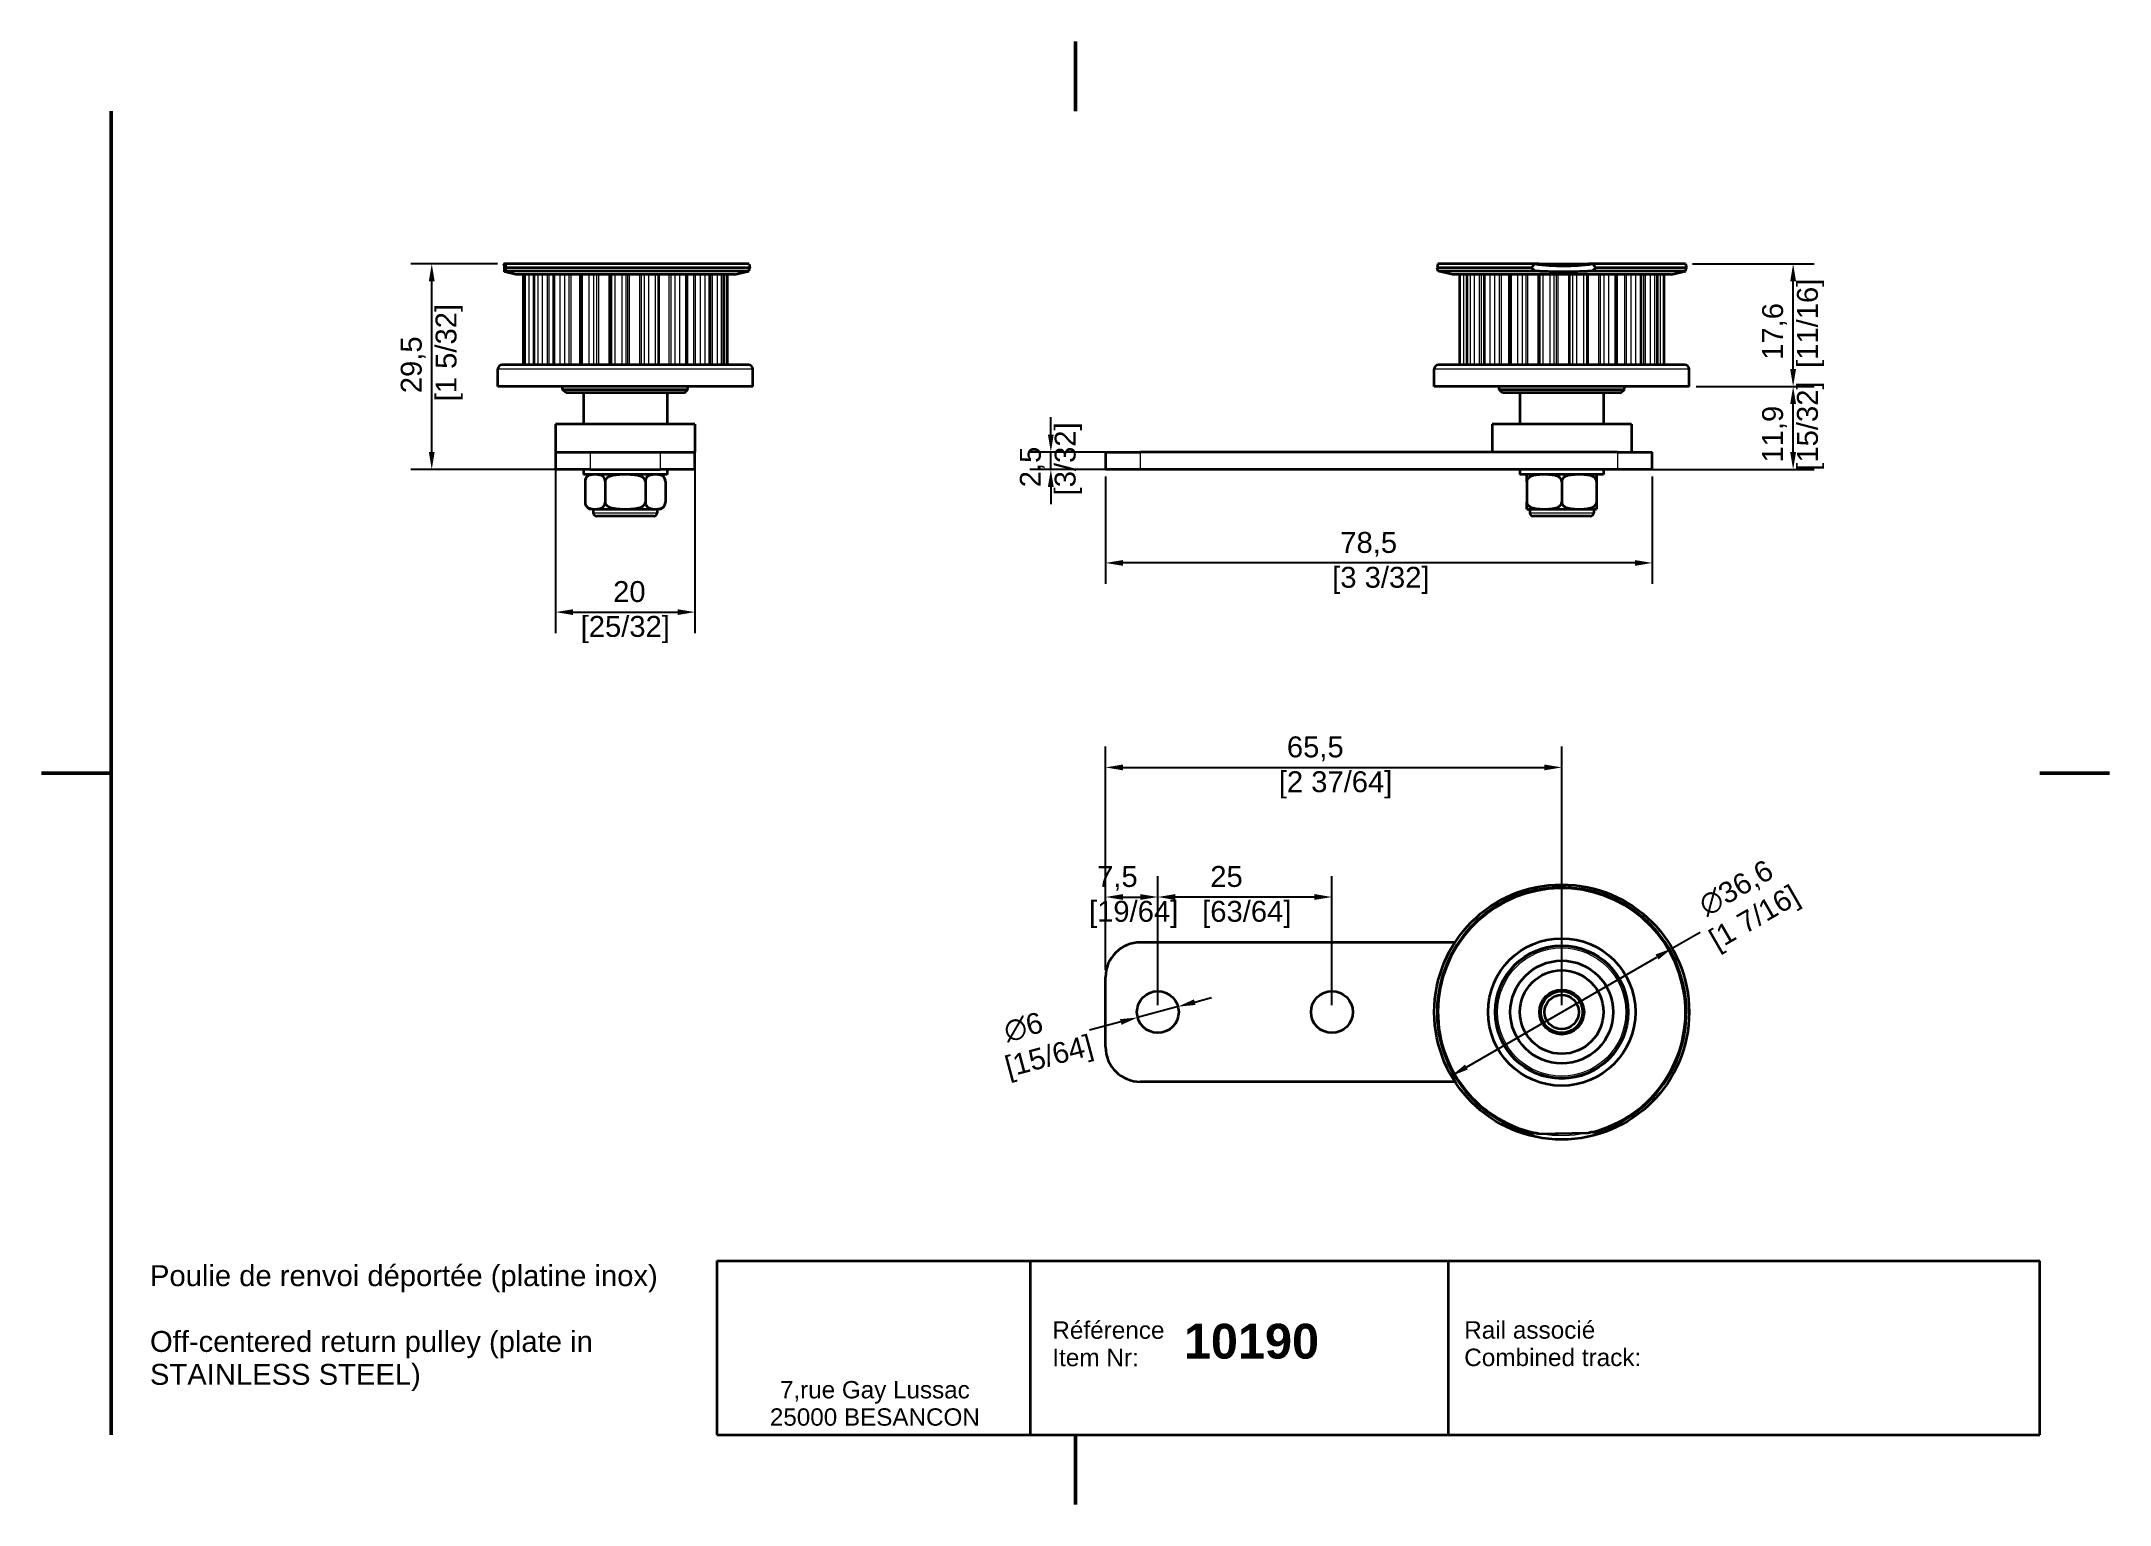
# Model space of a CAD drawing. Header units: millimetres. Extents: x 0 to 297, y 0 to 210.
import ezdxf
from ezdxf.enums import TextEntityAlignment as Align

# ---------------------------------------------------------------- set-up
doc = ezdxf.new("R2010")
doc.units = ezdxf.units.MM
for name, color, linetype, lineweight in [('Arêtes tangentes visibles(ISO)', 7, 'Continuous', 18), ('Arêtes visibles(ISO)', 7, 'Continuous', 35), ('Cadre_0', 7, 'Continuous', 50), ('Cotes(ISO)', 7, 'Continuous', 18), ("Géométrie d'esquisse(ISO)", 7, 'Continuous', 35), ('Symboles(ISO)', 7, 'Continuous', 18)]:
    doc.layers.add(name, color=color, linetype=linetype, lineweight=lineweight)
doc.styles.add('Courant-ISO', font='arial.ttf')
doc.styles.add('MANTION', font='arial.ttf')
doc.styles.add('Style de texte49', font='')
doc.styles.get('Style de texte49').set_extended_font_data('Arial', bold=True)
doc.dimstyles.new('Plan commercial', dxfattribs={"dimtxt": 3, "dimasz": 2.5, "dimexe": 3, "dimexo": 1, "dimgap": 0.762, "dimtad": 1, "dimrnd": 1e-08, "dimtxsty": 'MANTION', "dimcen": 0.09, "dimdle": 10, "dimclrd": 7, "dimclre": 7, "dimclrt": 154, "dimazin": 2, "dimtfac": 0.5, "dimtmove": 0, "dimatfit": 3, "dimfxl": 0, "dimtolj": 1, "dimlwd": 25, "dimlwe": 25, "dimarcsym": 0})

# ---------------------------------------------------------------- blocks, each defined once
blk = doc.blocks.new('Cadres Cadre par défaut')
at = {"layer": 'Cadre_0', "flags": 128}
for points in [[(148.5, 210), (148.5, 200)], [(10, 10), (10, 200)], [(0, 105), (10, 105)], [(297, 105), (287, 105)], [(148.5, 0), (148.5, 10)]]:
    blk.add_lwpolyline(points, dxfattribs=at)
blk = doc.blocks.new('Cartouches ISO')
at = {"layer": "Géométrie d'esquisse(ISO)"}
for p, q in [((50.77, 207.61), (50.77, 182.61)), ((50.77, 207.61), (240.77, 207.61)), ((95.77, 207.61), (95.77, 182.61)), ((155.77, 207.61), (155.77, 182.61)), ((240.77, 182.61), (240.77, 207.61)), ((50.77, 182.61), (240.77, 182.61))]:
    blk.add_line(p, q, dxfattribs=at)
at = {"layer": 'Symboles(ISO)', "color": 7, "line_spacing_factor": 0.944221, "style": 'Courant-ISO'}
for s, insert, char_height, width, attachment_point in [('\\fArial|b0|i0;\\H2.5000;Référence\\PItem Nr:', (98.94, 195.67), 2.5, 33.2033, 4), ('\\fArial|b0|i0;\\H2.5000;Rail associé\\PCombined track:', (158.09, 195.69), 2.5, 33.2568, 4), ('\\fArial|b0|i0;7,rue Gay Lussac\\P25000 BESANCON', (73.46, 187.12), 2.4892, 44.8115, 5)]:
    blk.add_mtext(s, dxfattribs=dict(at, insert=insert, char_height=char_height, width=width, attachment_point=attachment_point))
at = {"layer": 'Symboles(ISO)', "color": 7, "style": 'Style de texte49'}
blk.add_attdef('Référence_?_001', (117.83, 193.56), '', height=5, dxfattribs=at)
blk.add_attdef('Rail_associé_?', text='', height=5, dxfattribs=at).set_placement((188.95, 196.09), align=Align.MIDDLE_LEFT)
blk = doc.blocks.new('*D4')
at = {"layer": 'Cotes(ISO)', "color": 7, "linetype": 'Continuous', "lineweight": 25}
for p, q in [((65.49, 178.06), (53.06, 178.06)), ((56.06, 151.06), (56.06, 175.56)), ((87.85, 148.56), (53.06, 148.56))]:
    blk.add_line(p, q, dxfattribs=at)
at = {"layer": 'Cotes(ISO)', "color": 7, "linetype": 'Continuous'}
for points in [[(55.64, 175.56), (56.48, 175.56), (56.06, 178.06)], [(55.64, 151.06), (56.48, 151.06), (56.06, 148.56)]]:
    blk.add_solid(points, dxfattribs=at)
at = {"layer": 'Defpoints', "color": 0, "linetype": 'Continuous'}
for p in [(56.06, 178.06), (66.49, 178.06), (88.85, 148.56)]:
    blk.add_point(p, dxfattribs=at)
at = {"layer": 'Cotes(ISO)', "color": 154, "linetype": 'Continuous', "lineweight": 25, "insert": (51.61, 158.34), "char_height": 3, "attachment_point": 1, "rotation": 90, "style": 'MANTION'}
blk.add_mtext('\\A1; 29,5\\P[1 5/32]', dxfattribs=at)
blk = doc.blocks.new('*D5')
at = {"layer": 'Cotes(ISO)', "color": 7, "linetype": 'Continuous', "lineweight": 25}
for p, q in [((152.82, 76.69), (152.82, 108.8)), ((218.32, 71.69), (218.32, 108.8)), ((155.32, 105.8), (215.82, 105.8))]:
    blk.add_line(p, q, dxfattribs=at)
at = {"layer": 'Cotes(ISO)', "color": 7, "linetype": 'Continuous'}
for points in [[(155.32, 106.22), (155.32, 105.38), (152.82, 105.8)], [(215.82, 106.22), (215.82, 105.38), (218.32, 105.8)]]:
    blk.add_solid(points, dxfattribs=at)
at = {"layer": 'Defpoints', "color": 0, "linetype": 'Continuous'}
for p in [(218.32, 105.8), (152.82, 75.69), (218.32, 70.69)]:
    blk.add_point(p, dxfattribs=at)
at = {"layer": 'Cotes(ISO)', "color": 154, "linetype": 'Continuous', "lineweight": 25, "insert": (177.69, 110.25), "char_height": 3, "attachment_point": 1, "style": 'MANTION'}
blk.add_mtext('\\A1; 65,5\\P[2 37/64]', dxfattribs=at)
blk = doc.blocks.new('*D6')
at = {"layer": 'Cotes(ISO)', "color": 7, "linetype": 'Continuous', "lineweight": 25}
for p, q in [((234.17, 79.84), (238.21, 82.18)), ((204.64, 62.79), (232, 78.59))]:
    blk.add_line(p, q, dxfattribs=at)
at = {"layer": 'Cotes(ISO)', "color": 7, "linetype": 'Continuous'}
for points in [[(231.79, 78.95), (232.21, 78.23), (234.17, 79.84)], [(204.43, 63.15), (204.84, 62.43), (202.47, 61.54)]]:
    blk.add_solid(points, dxfattribs=at)
at = {"layer": 'Defpoints', "color": 0, "linetype": 'Continuous'}
for p in [(234.17, 79.84), (202.47, 61.54)]:
    blk.add_point(p, dxfattribs=at)
at = {"layer": 'Cotes(ISO)', "color": 154, "linetype": 'Continuous', "lineweight": 25, "insert": (236.62, 86.45), "char_height": 3, "attachment_point": 1, "rotation": 30, "style": 'MANTION'}
blk.add_mtext('\\A1; ∅36,6\\P[1 7/16]', dxfattribs=at)
blk = doc.blocks.new('*D7')
at = {"layer": 'Cotes(ISO)', "color": 7, "linetype": 'Continuous', "lineweight": 25}
for p, q in [((152.82, 76.69), (152.82, 90.2)), ((160.32, 71.69), (160.32, 90.2)), ((155.32, 87.2), (157.82, 87.2))]:
    blk.add_line(p, q, dxfattribs=at)
at = {"layer": 'Cotes(ISO)', "color": 7, "linetype": 'Continuous'}
for points in [[(155.32, 87.62), (155.32, 86.79), (152.82, 87.2)], [(157.82, 87.62), (157.82, 86.79), (160.32, 87.2)]]:
    blk.add_solid(points, dxfattribs=at)
at = {"layer": 'Defpoints', "color": 0, "linetype": 'Continuous'}
for p in [(160.32, 87.2), (152.82, 75.69), (160.32, 70.69)]:
    blk.add_point(p, dxfattribs=at)
at = {"layer": 'Cotes(ISO)', "color": 154, "linetype": 'Continuous', "lineweight": 25, "insert": (150.44, 91.65), "char_height": 3, "attachment_point": 1, "style": 'MANTION'}
blk.add_mtext('\\A1; 7,5\\P[19/64]', dxfattribs=at)
blk = doc.blocks.new('*D8')
at = {"layer": 'Cotes(ISO)', "color": 7, "linetype": 'Continuous', "lineweight": 25}
for p, q in [((160.32, 71.69), (160.32, 90.2)), ((185.32, 71.69), (185.32, 90.2)), ((182.82, 87.2), (162.82, 87.2))]:
    blk.add_line(p, q, dxfattribs=at)
at = {"layer": 'Cotes(ISO)', "color": 7, "linetype": 'Continuous'}
for points in [[(162.82, 87.62), (162.82, 86.79), (160.32, 87.2)], [(182.82, 87.62), (182.82, 86.79), (185.32, 87.2)]]:
    blk.add_solid(points, dxfattribs=at)
at = {"layer": 'Defpoints', "color": 0, "linetype": 'Continuous'}
for p in [(160.32, 87.2), (160.32, 70.69), (185.32, 70.69)]:
    blk.add_point(p, dxfattribs=at)
at = {"layer": 'Cotes(ISO)', "color": 154, "linetype": 'Continuous', "lineweight": 25, "insert": (166.69, 91.65), "char_height": 3, "attachment_point": 1, "style": 'MANTION'}
blk.add_mtext('\\A1; 25\\P[63/64]', dxfattribs=at)
blk = doc.blocks.new('*D9')
at = {"layer": 'Cotes(ISO)', "color": 7, "linetype": 'Continuous', "lineweight": 25}
for p, q in [((163.22, 71.47), (157.42, 69.91)), ((165.63, 72.11), (168.05, 72.76)), ((155.01, 69.27), (150.53, 68.07))]:
    blk.add_line(p, q, dxfattribs=at)
at = {"layer": 'Cotes(ISO)', "color": 7, "linetype": 'Continuous'}
for points in [[(165.52, 72.52), (165.74, 71.71), (163.22, 71.47)], [(154.9, 69.67), (155.11, 68.86), (157.42, 69.91)]]:
    blk.add_solid(points, dxfattribs=at)
at = {"layer": 'Defpoints', "color": 0, "linetype": 'Continuous'}
for p in [(163.22, 71.47), (157.42, 69.91)]:
    blk.add_point(p, dxfattribs=at)
at = {"layer": 'Cotes(ISO)', "color": 154, "linetype": 'Continuous', "lineweight": 25, "insert": (136.79, 69.04), "char_height": 3, "attachment_point": 1, "rotation": 15, "style": 'MANTION'}
blk.add_mtext('\\A1; ∅6\\P[15/64]', dxfattribs=at)
blk = doc.blocks.new('*D10')
at = {"layer": 'Cotes(ISO)', "color": 7, "linetype": 'Continuous', "lineweight": 25}
for p, q in [((144.96, 153.56), (144.96, 156.06)), ((156.82, 151.06), (141.96, 151.06)), ((156.82, 148.56), (141.96, 148.56)), ((144.96, 148.56), (144.96, 151.06)), ((144.96, 146.06), (144.96, 143.56))]:
    blk.add_line(p, q, dxfattribs=at)
at = {"layer": 'Cotes(ISO)', "color": 7, "linetype": 'Continuous'}
for points in [[(144.54, 153.56), (145.37, 153.56), (144.96, 151.06)], [(144.54, 146.06), (145.37, 146.06), (144.96, 148.56)]]:
    blk.add_solid(points, dxfattribs=at)
at = {"layer": 'Defpoints', "color": 0, "linetype": 'Continuous'}
for p in [(144.96, 151.06), (157.82, 151.06), (157.82, 148.56)]:
    blk.add_point(p, dxfattribs=at)
at = {"layer": 'Cotes(ISO)', "color": 154, "linetype": 'Continuous', "lineweight": 25, "insert": (140.51, 144.84), "char_height": 3, "attachment_point": 1, "rotation": 90, "style": 'MANTION'}
blk.add_mtext('\\A1; 2,5\\P[3/32]', dxfattribs=at)
blk = doc.blocks.new('*D11')
at = {"layer": 'Cotes(ISO)', "color": 7, "linetype": 'Continuous', "lineweight": 25}
for p, q in [((237.62, 160.46), (254.55, 160.46)), ((251.55, 151.06), (251.55, 157.96)), ((227.32, 148.56), (254.55, 148.56))]:
    blk.add_line(p, q, dxfattribs=at)
at = {"layer": 'Cotes(ISO)', "color": 7, "linetype": 'Continuous'}
for points in [[(251.13, 157.96), (251.97, 157.96), (251.55, 160.46)], [(251.13, 151.06), (251.97, 151.06), (251.55, 148.56)]]:
    blk.add_solid(points, dxfattribs=at)
at = {"layer": 'Defpoints', "color": 0, "linetype": 'Continuous'}
for p in [(236.62, 160.46), (251.55, 160.46), (226.32, 148.56)]:
    blk.add_point(p, dxfattribs=at)
at = {"layer": 'Cotes(ISO)', "color": 154, "linetype": 'Continuous', "lineweight": 25, "insert": (247.1, 148.38), "char_height": 3, "attachment_point": 1, "rotation": 90, "style": 'MANTION'}
blk.add_mtext('\\A1; 11,9\\P[15/32]', dxfattribs=at)
blk = doc.blocks.new('*D12')
at = {"layer": 'Cotes(ISO)', "color": 7, "linetype": 'Continuous', "lineweight": 25}
for p, q in [((237.1, 178.06), (254.55, 178.06)), ((251.55, 162.96), (251.55, 175.56)), ((237.62, 160.46), (254.55, 160.46))]:
    blk.add_line(p, q, dxfattribs=at)
at = {"layer": 'Cotes(ISO)', "color": 7, "linetype": 'Continuous'}
for points in [[(251.13, 175.56), (251.97, 175.56), (251.55, 178.06)], [(251.13, 162.96), (251.97, 162.96), (251.55, 160.46)]]:
    blk.add_solid(points, dxfattribs=at)
at = {"layer": 'Defpoints', "color": 0, "linetype": 'Continuous'}
for p in [(236.1, 178.06), (251.55, 178.06), (236.62, 160.46)]:
    blk.add_point(p, dxfattribs=at)
at = {"layer": 'Cotes(ISO)', "color": 154, "linetype": 'Continuous', "lineweight": 25, "insert": (247.1, 163.13), "char_height": 3, "attachment_point": 1, "rotation": 90, "style": 'MANTION'}
blk.add_mtext('\\A1; 17,6\\P[11/16]', dxfattribs=at)
blk = doc.blocks.new('*D13')
at = {"layer": 'Cotes(ISO)', "color": 7, "linetype": 'Continuous', "lineweight": 25}
for p, q in [((73.85, 150.06), (73.85, 125.09)), ((93.85, 150.06), (93.85, 125.09)), ((76.35, 128.09), (91.35, 128.09))]:
    blk.add_line(p, q, dxfattribs=at)
at = {"layer": 'Cotes(ISO)', "color": 7, "linetype": 'Continuous'}
for points in [[(76.35, 128.5), (76.35, 127.67), (73.85, 128.09)], [(91.35, 128.5), (91.35, 127.67), (93.85, 128.09)]]:
    blk.add_solid(points, dxfattribs=at)
at = {"layer": 'Defpoints', "color": 0, "linetype": 'Continuous'}
for p in [(73.85, 151.06), (93.85, 151.06), (93.85, 128.09)]:
    blk.add_point(p, dxfattribs=at)
at = {"layer": 'Cotes(ISO)', "color": 154, "linetype": 'Continuous', "lineweight": 25, "insert": (83.85, 132.54), "char_height": 3, "attachment_point": 2, "style": 'MANTION'}
blk.add_mtext('\\A1; 20\\P[25/32]', dxfattribs=at)
blk = doc.blocks.new('*D14')
at = {"layer": 'Cotes(ISO)', "color": 7, "linetype": 'Continuous', "lineweight": 25}
for p, q in [((152.82, 147.56), (152.82, 132.15)), ((231.32, 147.56), (231.32, 132.15)), ((228.82, 135.15), (155.32, 135.15))]:
    blk.add_line(p, q, dxfattribs=at)
at = {"layer": 'Cotes(ISO)', "color": 7, "linetype": 'Continuous'}
for points in [[(155.32, 135.56), (155.32, 134.73), (152.82, 135.15)], [(228.82, 135.56), (228.82, 134.73), (231.32, 135.15)]]:
    blk.add_solid(points, dxfattribs=at)
at = {"layer": 'Defpoints', "color": 0, "linetype": 'Continuous'}
for p in [(152.82, 148.56), (231.32, 148.56), (152.82, 135.15)]:
    blk.add_point(p, dxfattribs=at)
at = {"layer": 'Cotes(ISO)', "color": 154, "linetype": 'Continuous', "lineweight": 25, "insert": (185.36, 139.59), "char_height": 3, "attachment_point": 1, "style": 'MANTION'}
blk.add_mtext('\\A1; 78,5\\P[3 3/32]', dxfattribs=at)

msp = doc.modelspace()

# ---------------------------------------------------------------- linework, layer by layer
at = {"layer": 'Arêtes tangentes visibles(ISO)'}
for p, q in [((69.313, 163.556), (69.313, 176.556)), ((69.484, 176.556), (69.484, 163.556)), ((70.039, 163.556), (70.039, 176.556)), ((70.716, 176.556), (70.716, 163.556)), ((70.81, 163.556), (70.81, 176.556)), ((71.275, 176.556), (71.275, 163.556)), ((71.959, 163.556), (71.959, 176.556)), ((72.619, 176.556), (72.619, 163.556)), ((72.925, 163.556), (72.925, 176.556)), ((73.721, 163.556), (73.721, 176.556)), ((74.428, 176.556), (74.428, 163.556)), ((75.167, 163.556), (75.167, 176.556)), ((75.739, 176.556), (75.739, 163.556)), ((76.061, 163.556), (76.061, 176.556)), ((77.317, 176.556), (77.317, 163.556)), ((77.729, 163.556), (77.729, 176.556)), ((78.603, 176.556), (78.603, 163.556)), ((79.316, 163.556), (79.316, 176.556)), ((79.738, 176.556), (79.738, 163.556)), ((80.042, 163.556), (80.042, 176.556)), ((81.487, 176.556), (81.487, 163.556)), ((81.712, 163.556), (81.712, 176.556)), ((81.85, 176.556), (81.85, 163.556)), ((82.4, 163.556), (82.4, 176.556)), ((83.346, 176.556), (83.346, 163.556)), ((83.957, 163.556), (83.957, 176.556)), ((84.182, 176.556), (84.182, 163.556)), ((84.436, 163.556), (84.436, 176.556)), ((85.913, 176.556), (85.913, 163.556)), ((86.2, 163.556), (86.2, 176.556)), ((86.547, 176.556), (86.547, 163.556)), ((87.229, 163.556), (87.229, 176.556)), ((88.143, 176.556), (88.143, 163.556)), ((88.586, 163.556), (88.586, 176.556)), ((88.59, 176.556), (88.59, 163.556)), ((88.765, 163.556), (88.765, 176.556)), ((90.115, 176.556), (90.115, 163.556)), ((90.434, 163.556), (90.434, 176.556)), ((90.952, 176.556), (90.952, 163.556)), ((91.691, 163.556), (91.691, 176.556)), ((92.476, 176.556), (92.476, 163.556)), ((93.638, 176.556), (93.638, 163.556)), ((93.955, 163.556), (93.955, 176.556)), ((94.588, 176.556), (94.588, 163.556)), ((95.303, 163.556), (95.303, 176.556)), ((95.873, 176.556), (95.873, 163.556)), ((96.101, 176.556), (96.101, 163.556)), ((96.38, 163.556), (96.38, 176.556)), ((97.06, 176.556), (97.06, 163.556)), ((97.675, 163.556), (97.675, 176.556)), ((97.968, 176.556), (97.968, 163.556)), ((98.1, 176.556), (98.1, 163.556)), ((98.548, 163.556), (98.548, 176.556)), ((203.652, 163.556), (203.652, 176.556)), ((203.746, 176.556), (203.746, 163.556)), ((204.258, 163.556), (204.258, 176.556)), ((204.764, 163.556), (204.764, 176.556)), ((205.159, 176.556), (205.159, 163.556)), ((205.817, 163.556), (205.817, 176.556)), ((206.489, 176.556), (206.489, 163.556)), ((206.785, 163.556), (206.785, 176.556)), ((207.346, 163.556), (207.346, 176.556)), ((207.999, 176.556), (207.999, 163.556)), ((208.731, 163.556), (208.731, 176.556)), ((209.331, 176.556), (209.331, 163.556)), ((209.653, 163.556), (209.653, 176.556)), ((211.116, 163.556), (211.116, 176.556)), ((211.957, 176.556), (211.957, 163.556)), ((212.684, 163.556), (212.684, 176.556)), ((213.148, 176.556), (213.148, 163.556)), ((213.46, 163.556), (213.46, 176.556)), ((214.872, 176.556), (214.872, 163.556)), ((215.077, 163.556), (215.077, 176.556)), ((215.159, 176.556), (215.159, 163.556)), ((215.667, 163.556), (215.667, 176.556)), ((216.604, 176.556), (216.604, 163.556)), ((217.248, 163.556), (217.248, 176.556)), ((217.525, 176.556), (217.525, 163.556)), ((217.794, 163.556), (217.794, 176.556)), ((219.278, 176.556), (219.278, 163.556)), ((219.553, 163.556), (219.553, 176.556)), ((219.85, 176.556), (219.85, 163.556)), ((220.506, 163.556), (220.506, 176.556)), ((221.437, 176.556), (221.437, 163.556)), ((221.927, 163.556), (221.927, 176.556)), ((221.988, 176.556), (221.988, 163.556)), ((222.185, 163.556), (222.185, 176.556)), ((223.581, 176.556), (223.581, 163.556)), ((223.896, 163.556), (223.896, 176.556)), ((224.376, 176.556), (224.376, 163.556)), ((225.107, 163.556), (225.107, 176.556)), ((225.933, 176.556), (225.933, 163.556)), ((227.314, 176.556), (227.314, 163.556)), ((227.634, 163.556), (227.634, 176.556)), ((228.244, 176.556), (228.244, 163.556)), ((228.973, 163.556), (228.973, 176.556)), ((229.604, 176.556), (229.604, 163.556)), ((230.071, 176.556), (230.071, 163.556)), ((230.363, 163.556), (230.363, 176.556)), ((231.038, 176.556), (231.038, 163.556)), ((231.685, 163.556), (231.685, 176.556)), ((232.051, 176.556), (232.051, 163.556)), ((232.453, 176.556), (232.453, 163.556)), ((232.948, 163.556), (232.948, 176.556)), ((233.011, 176.556), (233.011, 163.556)), ((102.15, 162.956), (65.55, 162.956)), ((236.62, 162.956), (200.02, 162.956)), ((78.85, 148.556), (78.85, 151.056)), ((88.85, 151.056), (88.85, 148.556)), ((157.82, 148.556), (157.82, 151.056)), ((226.32, 151.056), (226.32, 148.556)), ((79.259, 142.356), (88.441, 142.356)), ((213.729, 142.356), (222.91, 142.356))]:
    msp.add_line(p, q, dxfattribs=at)
msp.add_circle((218.32, 70.691), 9.2, dxfattribs=at)
msp.add_arc((218.32, 70.691), 17.7, 260.59322, 281.25704, dxfattribs=at)
at = {"layer": 'Arêtes visibles(ISO)'}
for p, q in [((66.381, 178.056), (66.497, 178.056)), ((66.434, 177.847), (66.555, 177.777)), ((68.15, 176.556), (66.555, 176.92)), ((101.608, 177.026), (66.625, 177.026)), ((101.627, 178.056), (66.626, 178.056)), ((101.754, 177.5), (66.635, 177.5)), ((99.55, 176.556), (68.15, 176.556)), ((69.246, 163.556), (69.246, 176.556)), ((69.306, 176.556), (69.306, 163.556)), ((70.74, 176.556), (70.74, 163.556)), ((73.527, 176.556), (73.527, 163.556)), ((77.364, 176.556), (77.364, 163.556)), ((92.734, 163.556), (92.734, 176.556)), ((95.987, 163.556), (95.987, 176.556)), ((97.992, 163.556), (97.992, 176.556)), ((98.55, 163.556), (98.55, 176.556)), ((99.55, 176.556), (101.608, 177.026)), ((101.608, 177.026), (101.754, 177.5)), ((101.627, 178.056), (101.754, 177.5)), ((200.543, 178.056), (200.416, 177.5)), ((213.958, 177.5), (200.416, 177.5)), ((200.562, 177.026), (200.416, 177.5)), ((214.475, 178.056), (200.543, 178.056)), ((214.558, 177.026), (200.562, 177.026)), ((202.62, 176.556), (200.562, 177.026)), ((234.02, 176.556), (202.62, 176.556)), ((203.651, 176.556), (203.651, 163.556)), ((204.716, 176.556), (204.716, 163.556)), ((207.187, 176.556), (207.187, 163.556)), ((210.797, 176.556), (210.797, 163.556)), ((215.031, 178.056), (222.171, 178.056)), ((236.078, 177.026), (222.64, 177.026)), ((236.097, 178.056), (222.722, 178.056)), ((236.224, 177.5), (223.239, 177.5)), ((226.234, 163.556), (226.234, 176.556)), ((229.749, 163.556), (229.749, 176.556)), ((232.092, 163.556), (232.092, 176.556)), ((233.011, 163.556), (233.011, 176.556)), ((234.02, 176.556), (236.078, 177.026)), ((236.078, 177.026), (236.224, 177.5)), ((236.097, 178.056), (236.224, 177.5)), ((101.55, 163.556), (66.15, 163.556)), ((236.02, 163.556), (200.62, 163.556)), ((65.55, 160.456), (65.55, 162.956)), ((102.15, 160.456), (65.55, 160.456)), ((74.85, 160.056), (74.85, 160.456)), ((92.85, 160.056), (92.85, 160.456)), ((102.15, 160.456), (102.15, 162.956)), ((200.02, 160.456), (200.02, 162.956)), ((236.62, 160.456), (200.02, 160.456)), ((209.32, 160.056), (209.32, 160.456)), ((227.32, 160.056), (227.32, 160.456)), ((236.62, 160.456), (236.62, 162.956)), ((74.85, 160.056), (92.85, 160.056)), ((75.35, 159.556), (74.85, 160.056)), ((92.35, 159.556), (75.35, 159.556)), ((77.85, 159.556), (77.85, 155.056)), ((89.85, 159.556), (89.85, 155.056)), ((92.35, 159.556), (92.85, 160.056)), ((209.32, 160.056), (227.32, 160.056)), ((209.82, 159.556), (209.32, 160.056)), ((226.82, 159.556), (209.82, 159.556)), ((212.32, 159.556), (212.32, 155.056)), ((224.32, 159.556), (224.32, 155.056)), ((226.82, 159.556), (227.32, 160.056)), ((93.85, 155.056), (73.85, 155.056)), ((73.85, 155.056), (73.85, 151.056)), ((93.85, 155.056), (93.85, 151.056)), ((228.32, 155.056), (208.32, 155.056)), ((208.32, 155.056), (208.32, 151.056)), ((228.32, 155.056), (228.32, 151.056)), ((73.85, 151.056), (78.85, 151.056)), ((73.85, 151.056), (73.85, 148.556)), ((78.85, 148.556), (73.85, 148.556)), ((77.85, 148.556), (77.85, 147.856)), ((78.85, 151.056), (88.85, 151.056)), ((78.85, 148.556), (88.85, 148.556)), ((88.85, 151.056), (93.85, 151.056)), ((93.85, 148.556), (88.85, 148.556)), ((89.85, 148.556), (89.85, 147.856)), ((93.85, 148.556), (93.85, 151.056)), ((152.82, 151.056), (157.82, 151.056)), ((152.82, 151.056), (152.82, 148.556)), ((157.82, 148.556), (152.82, 148.556)), ((226.32, 151.056), (157.82, 151.056)), ((226.32, 148.556), (157.82, 148.556)), ((212.32, 148.556), (212.32, 147.856)), ((224.32, 148.556), (224.32, 147.856)), ((226.32, 151.056), (231.32, 151.056)), ((231.32, 148.556), (226.32, 148.556)), ((231.32, 148.556), (231.32, 151.056)), ((89.85, 147.856), (77.85, 147.856)), ((78.076, 146.856), (78.076, 143.856)), ((80.963, 146.856), (80.963, 143.856)), ((86.736, 146.856), (86.736, 143.856)), ((89.623, 146.856), (89.623, 143.856)), ((224.32, 147.856), (212.32, 147.856)), ((213.32, 146.856), (213.32, 143.856)), ((218.32, 146.856), (218.32, 143.856)), ((223.32, 146.856), (223.32, 143.856)), ((79.076, 142.856), (88.623, 142.856)), ((79.259, 142.856), (79.259, 142.356)), ((88.441, 142.856), (88.441, 142.356)), ((213.546, 142.856), (223.093, 142.856)), ((213.729, 142.856), (213.729, 142.356)), ((222.91, 142.856), (222.91, 142.356)), ((87.941, 141.856), (79.759, 141.856)), ((222.41, 141.856), (214.229, 141.856)), ((202.993, 80.691), (157.82, 80.691)), ((152.82, 65.691), (152.82, 75.691)), ((202.993, 60.691), (157.82, 60.691)), ((215.031, 53.223), (222.171, 53.338))]:
    msp.add_line(p, q, dxfattribs=at)
for centre, radius in [((218.32, 70.691), 18.3), ((218.32, 70.691), 10.579), ((218.32, 70.691), 9.561), ((218.32, 70.691), 9.5), ((218.32, 70.691), 7.381), ((218.32, 70.691), 6), ((160.32, 70.691), 3), ((185.32, 70.691), 3), ((218.32, 70.691), 3.2), ((218.32, 70.691), 3), ((218.32, 70.691), 2.458)]:
    msp.add_circle(centre, radius, dxfattribs=at)
for centre, radius, start, end in [((66.15, 162.956), 0.6, 90, 180), ((101.55, 162.956), 0.6, 0, 90), ((200.62, 162.956), 0.6, 90, 180), ((236.02, 162.956), 0.6, 0, 90), ((79.076, 146.856), 1, 90, 180), ((88.623, 146.856), 1, 0, 90), ((213.546, 146.856), 1, 90, 103.09094), ((223.093, 146.856), 1, 76.90906, 90), ((79.076, 143.856), 1, 180, 270), ((88.623, 143.856), 1, 270, 0), ((213.546, 143.856), 1, 256.90906, 270), ((223.093, 143.856), 1, 270, 283.09094), ((79.759, 142.356), 0.5, 180, 270), ((87.941, 142.356), 0.5, 270, 0), ((214.229, 142.356), 0.5, 180, 270), ((222.41, 142.356), 0.5, 270, 0), ((218.32, 70.691), 17.904, 285.94905, 255.90121), ((218.32, 70.691), 17.777, 284.33954, 257.51072), ((157.82, 75.691), 5, 90, 180), ((157.82, 65.691), 5, 180, 270)]:
    msp.add_arc(centre, radius, start, end, dxfattribs=at)
for centre, major_axis, ratio, start_param, end_param in [((66.439, 208.298), (0, -30.452), 0.0161458, 6.1656637, 6.4007069), ((66.56, 208.298), (0, -30.522), 0.0161458, 6.2738622, 6.4187199), ((218.599, 208.298), (0, -30.522), 0.9998696, 6.1476508, 6.4187199), ((218.601, 208.298), (0, -30.452), 0.9998696, 6.1656637, 6.4007069)]:
    msp.add_ellipse(centre, major_axis=major_axis, ratio=ratio, start_param=start_param, end_param=end_param, dxfattribs=at)
for points, weights in [([(66.485, 177.5), (66.487, 177.662), (66.49, 177.815)], [1, 1.00005801619, 1.00005190981]), ([(66.495, 177.026), (66.49, 177.246), (66.485, 177.5)], [1, 1.00014140733, 1]), ([(66.625, 177.026), (66.56, 176.816), (66.495, 177.026)], [1, 1.02694887809, 1]), ([(66.626, 178.056), (66.557, 178.056), (66.497, 178.056)], [11.1714839603, 11.1783720376, 11.1843423978]), ([(66.635, 177.5), (66.63, 177.246), (66.625, 177.026)], [1, 1.00014140733, 1]), ([(66.626, 178.056), (66.631, 177.794), (66.635, 177.5)], [1, 1.00010498264, 1]), ([(213.958, 177.5), (214.218, 177.794), (214.475, 178.056)], [1, 1.00010498264, 1]), ([(214.558, 177.026), (214.259, 177.246), (213.958, 177.5)], [1, 1.00014140733, 1]), ([(215.031, 178.056), (214.753, 178.056), (214.475, 178.056)], [11.1843423978, 11.1783720376, 11.1714839603]), ([(222.64, 177.026), (218.599, 176.816), (214.558, 177.026)], [1, 1.02694887809, 1]), ([(222.722, 178.056), (222.446, 178.056), (222.171, 178.056)], [11.1714839603, 11.1783720376, 11.1843423978]), ([(223.239, 177.5), (222.938, 177.246), (222.64, 177.026)], [1, 1.00014140733, 1]), ([(222.722, 178.056), (222.98, 177.794), (223.239, 177.5)], [1, 1.00010498264, 1]), ([(222.722, 53.468), (222.446, 53.398), (222.171, 53.338)], [11.1714839603, 11.1783720376, 11.1843423978]), ([(222.722, 53.468), (222.98, 53.472), (223.239, 53.476)], [1, 1.00010498264, 1]), ([(213.958, 53.326), (214.218, 53.33), (214.475, 53.335)], [1, 1.00010498264, 1]), ([(215.031, 53.223), (214.753, 53.274), (214.475, 53.335)], [11.1843423978, 11.1783720376, 11.1714839603])]:
    msp.add_rational_spline(points, weights, degree=2, dxfattribs=at)
for points, knots in [([(80.963, 146.856), (80.963, 146.933), (80.952, 147.022), (80.912, 147.182), (80.872, 147.274), (80.77, 147.446), (80.682, 147.535), (80.442, 147.711), (80.257, 147.764), (79.882, 147.824), (79.692, 147.83), (79.52, 147.83), (79.347, 147.83), (79.157, 147.824), (78.782, 147.764), (78.597, 147.711), (78.357, 147.535), (78.269, 147.446), (78.167, 147.274), (78.127, 147.182), (78.087, 147.022), (78.076, 146.933), (78.076, 146.856)], [-0.31040283, -0.31040283, -0.31040283, -0.31040283, -0.28734486, -0.28734486, -0.25691614, -0.25691614, -0.20723439, -0.20723439, -0.10361719, -0.10361719, 0, 0, 0, 0.10361719, 0.10361719, 0.20723439, 0.20723439, 0.25691614, 0.25691614, 0.28734486, 0.28734486, 0.31040283, 0.31040283, 0.31040283, 0.31040283]), ([(86.736, 146.856), (86.736, 146.933), (86.714, 147.022), (86.635, 147.182), (86.556, 147.274), (86.351, 147.446), (86.174, 147.535), (85.694, 147.711), (85.324, 147.764), (84.574, 147.824), (84.195, 147.83), (83.85, 147.83), (83.504, 147.83), (83.125, 147.824), (82.375, 147.764), (82.006, 147.711), (81.526, 147.535), (81.348, 147.446), (81.144, 147.274), (81.064, 147.182), (80.986, 147.022), (80.963, 146.933), (80.963, 146.856)], [-0.31040283, -0.31040283, -0.31040283, -0.31040283, -0.28734486, -0.28734486, -0.25691614, -0.25691614, -0.20723439, -0.20723439, -0.10361719, -0.10361719, 0, 0, 0, 0.10361719, 0.10361719, 0.20723439, 0.20723439, 0.25691614, 0.25691614, 0.28734486, 0.28734486, 0.31040283, 0.31040283, 0.31040283, 0.31040283]), ([(89.623, 146.856), (89.623, 146.933), (89.612, 147.022), (89.573, 147.182), (89.533, 147.274), (89.431, 147.446), (89.342, 147.535), (89.102, 147.711), (88.917, 147.764), (88.542, 147.824), (88.352, 147.83), (88.18, 147.83), (88.007, 147.83), (87.817, 147.824), (87.443, 147.764), (87.258, 147.711), (87.018, 147.535), (86.929, 147.446), (86.827, 147.274), (86.787, 147.182), (86.748, 147.022), (86.736, 146.933), (86.736, 146.856)], [-0.31040283, -0.31040283, -0.31040283, -0.31040283, -0.28734486, -0.28734486, -0.25691614, -0.25691614, -0.20723439, -0.20723439, -0.10361719, -0.10361719, 0, 0, 0, 0.10361719, 0.10361719, 0.20723439, 0.20723439, 0.25691614, 0.25691614, 0.28734486, 0.28734486, 0.31040283, 0.31040283, 0.31040283, 0.31040283]), ([(213.32, 146.856), (213.32, 146.933), (213.32, 147.022), (213.32, 147.182), (213.32, 147.274), (213.32, 147.446), (213.32, 147.535), (213.32, 147.711), (213.32, 147.764), (213.32, 147.824), (213.32, 147.83), (213.32, 147.83)], [-0.31040283, -0.31040283, -0.31040283, -0.31040283, -0.28734486, -0.28734486, -0.25691614, -0.25691614, -0.20723439, -0.20723439, -0.10361719, -0.10361719, 0, 0, 0, 0]), ([(218.32, 146.856), (218.32, 146.933), (218.3, 147.022), (218.232, 147.182), (218.163, 147.274), (217.986, 147.446), (217.832, 147.535), (217.417, 147.711), (217.096, 147.764), (216.447, 147.824), (216.119, 147.83), (215.82, 147.83), (215.52, 147.83), (215.192, 147.824), (214.543, 147.764), (214.222, 147.711), (213.807, 147.535), (213.653, 147.446), (213.476, 147.274), (213.407, 147.182), (213.339, 147.022), (213.32, 146.933), (213.32, 146.856)], [-0.31040283, -0.31040283, -0.31040283, -0.31040283, -0.28734486, -0.28734486, -0.25691614, -0.25691614, -0.20723439, -0.20723439, -0.10361719, -0.10361719, 0, 0, 0, 0.10361719, 0.10361719, 0.20723439, 0.20723439, 0.25691614, 0.25691614, 0.28734486, 0.28734486, 0.31040283, 0.31040283, 0.31040283, 0.31040283]), ([(223.32, 146.856), (223.32, 146.933), (223.3, 147.022), (223.232, 147.182), (223.163, 147.274), (222.986, 147.446), (222.832, 147.535), (222.417, 147.711), (222.096, 147.764), (221.447, 147.824), (221.119, 147.83), (220.82, 147.83), (220.52, 147.83), (220.192, 147.824), (219.543, 147.764), (219.222, 147.711), (218.807, 147.535), (218.653, 147.446), (218.476, 147.274), (218.407, 147.182), (218.339, 147.022), (218.32, 146.933), (218.32, 146.856)], [-0.31040283, -0.31040283, -0.31040283, -0.31040283, -0.28734486, -0.28734486, -0.25691614, -0.25691614, -0.20723439, -0.20723439, -0.10361719, -0.10361719, 0, 0, 0, 0.10361719, 0.10361719, 0.20723439, 0.20723439, 0.25691614, 0.25691614, 0.28734486, 0.28734486, 0.31040283, 0.31040283, 0.31040283, 0.31040283]), ([(223.32, 147.83), (223.32, 147.83), (223.32, 147.824), (223.32, 147.764), (223.32, 147.711), (223.32, 147.535), (223.32, 147.446), (223.32, 147.274), (223.32, 147.182), (223.32, 147.022), (223.32, 146.933), (223.32, 146.856)], [0, 0, 0, 0, 0.10361719, 0.10361719, 0.20723439, 0.20723439, 0.25691614, 0.25691614, 0.28734486, 0.28734486, 0.31040283, 0.31040283, 0.31040283, 0.31040283]), ([(78.076, 143.856), (78.076, 143.779), (78.087, 143.689), (78.127, 143.529), (78.167, 143.437), (78.269, 143.265), (78.357, 143.176), (78.597, 143.001), (78.782, 142.947), (79.157, 142.888), (79.347, 142.882), (79.692, 142.882), (79.882, 142.888), (80.257, 142.947), (80.442, 143.001), (80.682, 143.176), (80.77, 143.265), (80.872, 143.437), (80.912, 143.529), (80.952, 143.689), (80.963, 143.779), (80.963, 143.856)], [0.31040283, 0.31040283, 0.31040283, 0.31040283, 0.3334608, 0.3334608, 0.36388952, 0.36388952, 0.41357128, 0.41357128, 0.51718847, 0.51718847, 0.62080566, 0.62080566, 0.72442286, 0.72442286, 0.82804005, 0.82804005, 0.8777218, 0.8777218, 0.90815053, 0.90815053, 0.9312085, 0.9312085, 0.9312085, 0.9312085]), ([(80.963, 143.856), (80.963, 143.779), (80.986, 143.689), (81.064, 143.529), (81.144, 143.437), (81.348, 143.265), (81.526, 143.176), (82.006, 143.001), (82.375, 142.947), (83.125, 142.888), (83.504, 142.882), (84.195, 142.882), (84.574, 142.888), (85.324, 142.947), (85.694, 143.001), (86.174, 143.176), (86.351, 143.265), (86.556, 143.437), (86.635, 143.529), (86.714, 143.689), (86.736, 143.779), (86.736, 143.856)], [0.31040283, 0.31040283, 0.31040283, 0.31040283, 0.3334608, 0.3334608, 0.36388952, 0.36388952, 0.41357128, 0.41357128, 0.51718847, 0.51718847, 0.62080566, 0.62080566, 0.72442286, 0.72442286, 0.82804005, 0.82804005, 0.8777218, 0.8777218, 0.90815053, 0.90815053, 0.9312085, 0.9312085, 0.9312085, 0.9312085]), ([(86.736, 143.856), (86.736, 143.779), (86.748, 143.689), (86.787, 143.529), (86.827, 143.437), (86.929, 143.265), (87.018, 143.176), (87.258, 143.001), (87.443, 142.947), (87.817, 142.888), (88.007, 142.882), (88.352, 142.882), (88.542, 142.888), (88.917, 142.947), (89.102, 143.001), (89.342, 143.176), (89.431, 143.265), (89.533, 143.437), (89.573, 143.529), (89.612, 143.689), (89.623, 143.779), (89.623, 143.856)], [0.31040283, 0.31040283, 0.31040283, 0.31040283, 0.3334608, 0.3334608, 0.36388952, 0.36388952, 0.41357128, 0.41357128, 0.51718847, 0.51718847, 0.62080566, 0.62080566, 0.72442286, 0.72442286, 0.82804005, 0.82804005, 0.8777218, 0.8777218, 0.90815053, 0.90815053, 0.9312085, 0.9312085, 0.9312085, 0.9312085]), ([(213.32, 143.856), (213.32, 143.779), (213.339, 143.689), (213.407, 143.529), (213.476, 143.437), (213.653, 143.265), (213.807, 143.176), (214.222, 143.001), (214.543, 142.947), (215.192, 142.888), (215.52, 142.882), (216.119, 142.882), (216.447, 142.888), (217.096, 142.947), (217.417, 143.001), (217.832, 143.176), (217.986, 143.265), (218.163, 143.437), (218.232, 143.529), (218.3, 143.689), (218.32, 143.779), (218.32, 143.856)], [0.31040283, 0.31040283, 0.31040283, 0.31040283, 0.3334608, 0.3334608, 0.36388952, 0.36388952, 0.41357128, 0.41357128, 0.51718847, 0.51718847, 0.62080566, 0.62080566, 0.72442286, 0.72442286, 0.82804005, 0.82804005, 0.8777218, 0.8777218, 0.90815053, 0.90815053, 0.9312085, 0.9312085, 0.9312085, 0.9312085]), ([(213.32, 142.882), (213.32, 142.882), (213.32, 142.888), (213.32, 142.947), (213.32, 143.001), (213.32, 143.176), (213.32, 143.265), (213.32, 143.437), (213.32, 143.529), (213.32, 143.689), (213.32, 143.779), (213.32, 143.856)], [0.62080566, 0.62080566, 0.62080566, 0.62080566, 0.72442286, 0.72442286, 0.82804005, 0.82804005, 0.8777218, 0.8777218, 0.90815053, 0.90815053, 0.9312085, 0.9312085, 0.9312085, 0.9312085]), ([(218.32, 143.856), (218.32, 143.779), (218.339, 143.689), (218.407, 143.529), (218.476, 143.437), (218.653, 143.265), (218.807, 143.176), (219.222, 143.001), (219.543, 142.947), (220.192, 142.888), (220.52, 142.882), (221.119, 142.882), (221.447, 142.888), (222.096, 142.947), (222.417, 143.001), (222.832, 143.176), (222.986, 143.265), (223.163, 143.437), (223.232, 143.529), (223.3, 143.689), (223.32, 143.779), (223.32, 143.856)], [0.31040283, 0.31040283, 0.31040283, 0.31040283, 0.3334608, 0.3334608, 0.36388952, 0.36388952, 0.41357128, 0.41357128, 0.51718847, 0.51718847, 0.62080566, 0.62080566, 0.72442286, 0.72442286, 0.82804005, 0.82804005, 0.8777218, 0.8777218, 0.90815053, 0.90815053, 0.9312085, 0.9312085, 0.9312085, 0.9312085]), ([(223.32, 143.856), (223.32, 143.779), (223.32, 143.689), (223.32, 143.529), (223.32, 143.437), (223.32, 143.265), (223.32, 143.176), (223.32, 143.001), (223.32, 142.947), (223.32, 142.888), (223.32, 142.882), (223.32, 142.882)], [0.31040283, 0.31040283, 0.31040283, 0.31040283, 0.3334608, 0.3334608, 0.36388952, 0.36388952, 0.41357128, 0.41357128, 0.51718847, 0.51718847, 0.62080566, 0.62080566, 0.62080566, 0.62080566])]:
    msp.add_open_spline(points, degree=3, knots=knots, dxfattribs=at)

# ---------------------------------------------------------------- block references
msp.add_blockref('Cadres Cadre par défaut', (0, 0))
msp.add_blockref('Cartouches ISO', (46.228, -172.607)).add_auto_attribs({'Référence_?_001': '10190'})

# ---------------------------------------------------------------- texts
at = {"layer": 'Symboles(ISO)', "color": 7, "insert": (15.599, 34.36), "char_height": 3, "width": 74.86275, "attachment_point": 1, "line_spacing_factor": 0.944221, "style": 'Courant-ISO'}
msp.add_mtext('{Poulie de renvoi déportée (platine inox)\\P \\POff-centered return pulley (plate in STAINLESS STEEL)}', dxfattribs=at)

# ---------------------------------------------------------------- dimensions: what is measured, and where the dimension line sits
at = {"layer": 'Cotes(ISO)', "color": 7, "linetype": 'Continuous', "lineweight": 25}
for base, p1, p2, angle, text, override, picture, middle in [((56.06, 178.056), (88.85, 148.556), (66.493, 178.056), 270, ' <>\\X[1 5/32]', {"dimdec": 2, "dimpost": '\\X', "dimtp": 0, "dimtm": 0, "dimtdec": 2, "dimtofl": 0, "dimatfit": 1, "dimtvp": -0.25}, '*D4', (56.06, 165.055)), ((251.549, 178.056), (236.62, 160.456), (236.097, 178.056), 270, ' <>\\X[11/16]', {"dimdec": 2, "dimpost": '\\X', "dimtp": 0, "dimtm": 0, "dimtdec": 2, "dimtofl": 0, "dimatfit": 1, "dimtvp": -0.25}, '*D12', (251.549, 169.256)), ((251.549, 160.456), (226.32, 148.556), (236.62, 160.456), 90, ' <>\\X[15/32]', {"dimdec": 2, "dimpost": '\\X', "dimtp": 0, "dimtm": 0, "dimtdec": 2, "dimtofl": 0, "dimatfit": 1, "dimtvp": -0.25}, '*D11', (251.549, 154.506)), ((144.955, 151.056), (157.82, 148.556), (157.82, 151.056), 90, ' <>\\X[3/32]', {"dimdec": 2, "dimpost": '\\X', "dimtp": 0, "dimtm": 0, "dimtdec": 2, "dimtofl": 1, "dimatfit": 1, "dimtvp": -0.25}, '*D10', (144.955, 149.806)), ((93.85, 128.087), (73.85, 151.056), (93.85, 151.056), 180, ' <>\\X[25/32]', {"dimdec": 2, "dimpost": '\\X', "dimtp": 0, "dimtm": 0, "dimtdec": 2, "dimtofl": 0, "dimatfit": 1, "dimtvp": -0.25}, '*D13', (83.85, 128.087)), ((152.82, 135.145), (231.32, 148.556), (152.82, 148.556), 180, ' <>\\X[3 3/32]', {"dimdec": 2, "dimpost": '\\X', "dimtp": 0, "dimtm": 0, "dimtdec": 2, "dimtofl": 0, "dimatfit": 1, "dimtvp": -0.25}, '*D14', (192.07, 135.145)), ((160.32, 87.204), (185.32, 70.691), (160.32, 70.691), 180, ' <>\\X[63/64]', {"dimdec": 2, "dimpost": '\\X', "dimtp": 0, "dimtm": 0, "dimtdec": 2, "dimtofl": 0, "dimatfit": 1, "dimtvp": -0.25}, '*D8', (172.82, 87.204))]:
    dim = msp.add_linear_dim(base=base, p1=p1, p2=p2, angle=angle, text=text, dimstyle='Plan commercial', override=override, dxfattribs=at)
    dim.commit()
    dim.dimension.update_dxf_attribs({"geometry": picture, "text_midpoint": middle, "dimtype": 160})
for base, p2, text, picture, middle in [((218.32, 105.798), (218.32, 70.691), ' <>\\X[2 37/64]', '*D5', (185.57, 105.798)), ((160.32, 87.204), (160.32, 70.691), ' <>\\X[19/64]', '*D7', (156.57, 87.204))]:
    dim = msp.add_linear_dim(base=base, p1=(152.82, 75.691), p2=p2, text=text, dimstyle='Plan commercial', override={"dimdec": 2, "dimpost": '\\X', "dimtp": 0, "dimtm": 0, "dimtdec": 2, "dimtofl": 0, "dimatfit": 1, "dimtvp": -0.25}, dxfattribs=at)
    dim.commit()
    dim.dimension.update_dxf_attribs({"geometry": picture, "text_midpoint": middle, "dimtype": 160})
for p1, p2, text, picture, middle in [((202.471, 61.541), (234.168, 79.841), ' <>\\X[1 7/16]', '*D6', (244.685, 85.913)), ((163.217, 71.467), (157.422, 69.914), ' <>\\X[15/64]', '*D9', (143.878, 66.285))]:
    dim = msp.add_diameter_dim_2p(p1=p1, p2=p2, text=text, dimstyle='Plan commercial', override={"dimtad": 0, "dimdec": 2, "dimlfac": 1, "dimpost": '\\X', "dimtp": 0, "dimtm": 0, "dimtdec": 2, "dimatfit": 2, "dimtvp": -0.25}, dxfattribs=at)
    dim.commit()
    dim.dimension.update_dxf_attribs({"geometry": picture, "text_midpoint": middle, "dimtype": 163})

doc.saveas('drawing.dxf')
